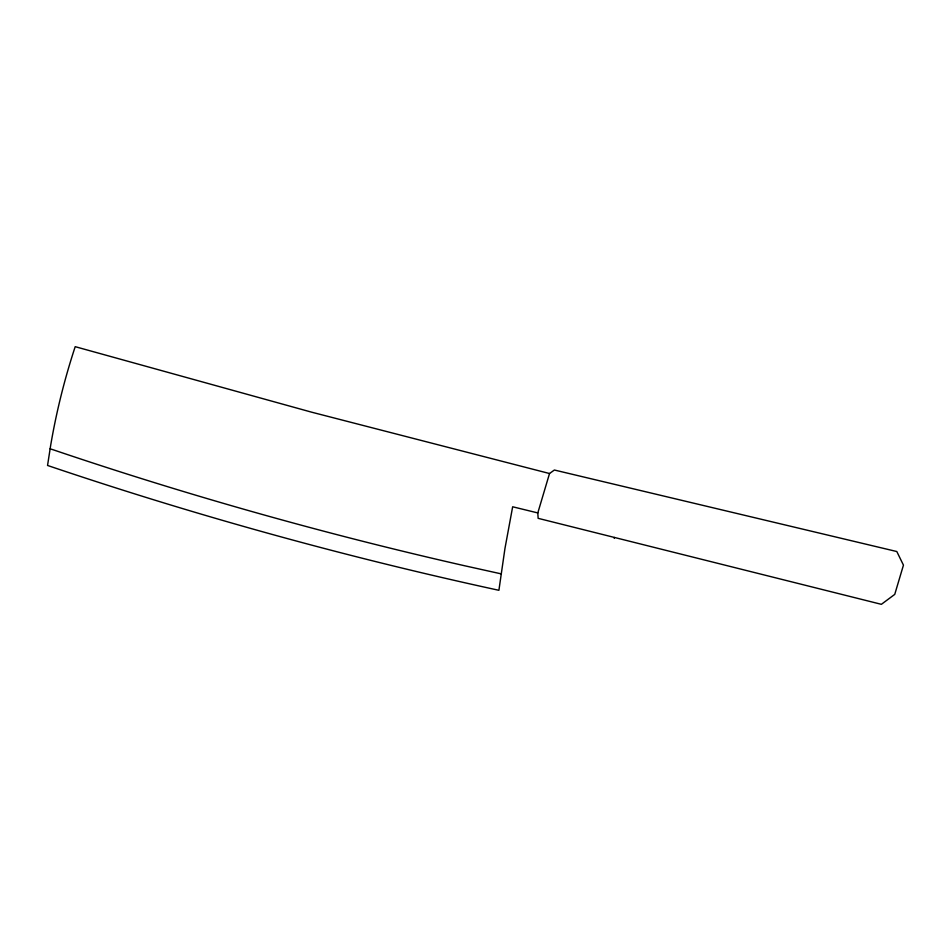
<?xml version="1.0" encoding="UTF-8"?>
<svg xmlns="http://www.w3.org/2000/svg" width="951" height="951" viewBox="0 0 951 951"><rect width="100%" height="100%" fill="white"/><g stroke="black" fill="none" stroke-linecap="round" stroke-linejoin="round"><path stroke-width="1.43" d="M537.802 512.934L549.523 473.527L554.374 470.02L896.805 551.532L903.45 565.144L894.748 594.387L881.375 604.325L538.135 518.331L537.802 512.934L512.66 506.776L504.969 548.406L498.906 590.298A3357.589 2674.426 8.8 0 1 47.55 465.455L50.665 445.377A1066.297 849.338 8.8 0 1 75.2 346.675L311.666 412.187L549.523 473.527M614.191 538.314L614.453 537.458M501.094 573.845L464.98 565.833A3337.368 2658.318 8.8 0 1 54.29 450.156L50.106 448.801"/></g></svg>
